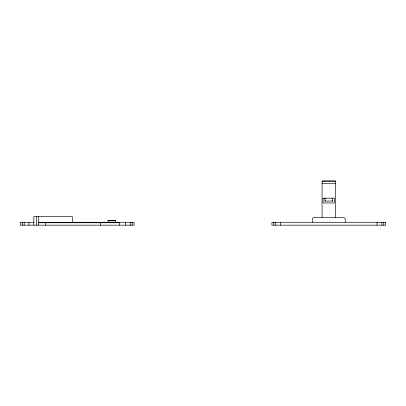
<?xml version="1.0" encoding="UTF-8"?>
<svg xmlns="http://www.w3.org/2000/svg" width="406" height="406" viewBox="0 0 406 406"><rect width="100%" height="100%" fill="white"/><g stroke="black" fill="none" stroke-linecap="round" stroke-linejoin="round"><path stroke-width="0.61" d="M322.07 217.464L322.07 181.309L322.552 180.827L335.082 180.827L335.534 181.132L335.564 217.464M324.962 198.661L325.445 198.179M332.671 200.589L332.235 201.071M322.07 181.309L335.564 181.309M322.07 183.72L335.564 183.72M108.037 220.839L115.746 220.839M34.008 222.28L20.3 222.28L20.3 225.173L134.066 225.173L134.066 222.28L39.103 222.28M38.621 222.762L119.603 222.762L119.603 225.173M332.189 198.179L332.671 198.661M325.445 201.071L324.962 200.589M383.772 222.28L383.772 225.173M381.843 222.28L381.843 225.173M377.022 222.28L377.022 225.173M345.207 222.28L345.207 219.392A1.928 1.928 0 0 0 343.278 217.464L314.356 217.464A1.928 1.928 0 0 0 312.427 219.392L312.427 222.28M332.671 198.179L332.671 201.071L324.962 201.071L324.962 198.179M280.612 222.28L280.612 225.173M275.791 222.28L275.791 225.173M273.862 222.28L273.862 225.173M132.138 222.28L132.138 225.173M130.209 222.28L130.209 225.173M125.388 222.28L125.388 225.173M115.746 222.488L115.746 220.362L108.037 220.356L108.037 222.488M100.323 222.29L100.323 225.173M72.364 222.077L72.364 216.499L33.799 216.499L33.799 225.173M45.365 222.29L45.365 225.173M38.616 216.499L38.616 225.173M36.692 216.499L36.692 225.173M28.978 222.28L28.978 225.173M24.157 222.28L24.157 225.173M22.228 222.28L22.228 225.173M323.034 198.62L323.034 202.564L323.338 202.964L334.118 203L334.569 202.695L334.6 198.62L334.255 198.199L323.516 198.179L323.034 198.62M385.7 222.28L271.934 222.28L271.934 225.173L385.7 225.173L385.7 222.28"/></g></svg>
